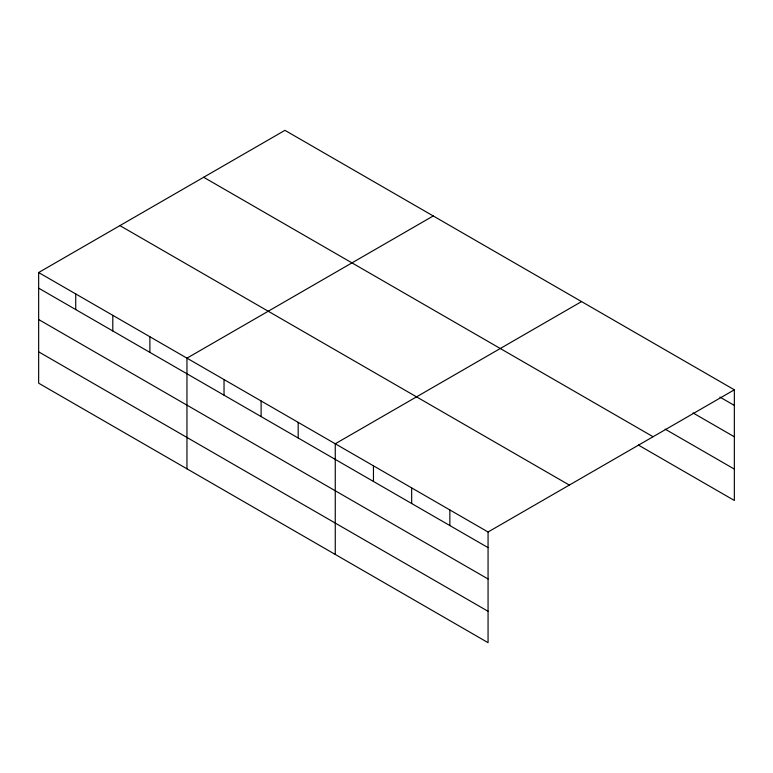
<?xml version="1.0" encoding="UTF-8"?>
<svg xmlns="http://www.w3.org/2000/svg" width="773" height="773" viewBox="0 0 773 773"><rect width="100%" height="100%" fill="white"/><g stroke="black" fill="none" stroke-linecap="round" stroke-linejoin="round"><path stroke-width="1.16" d="M38.65 272.531L488.063 531.998L488.063 642.663L38.65 383.195L38.65 272.531L284.937 130.337L734.35 389.805L734.35 500.469L638.334 445.035M433.247 215.957L186.96 358.16L186.96 468.825M581.547 301.586L335.26 443.779L335.26 554.444M488.063 531.998L734.35 389.805M719.895 397.08L734.35 405.429M693.052 412.946L734.35 436.793M665.176 429.17L734.35 469.105M203.666 177.259L653.079 436.726M119.921 225.61L569.334 485.077M38.65 288.155L488.063 547.622M38.65 319.52L488.063 578.987M38.65 351.831L488.063 611.298M449.857 509.938L449.857 525.572M411.661 487.889L411.661 503.513M373.456 465.829L373.456 481.463M298.185 422.377L298.185 438.001M261.11 400.965L261.11 416.599M224.035 379.562L224.035 395.187M149.875 336.748L149.875 352.372M112.8 315.345L112.8 330.97M75.725 293.933L75.725 309.567"/></g></svg>
